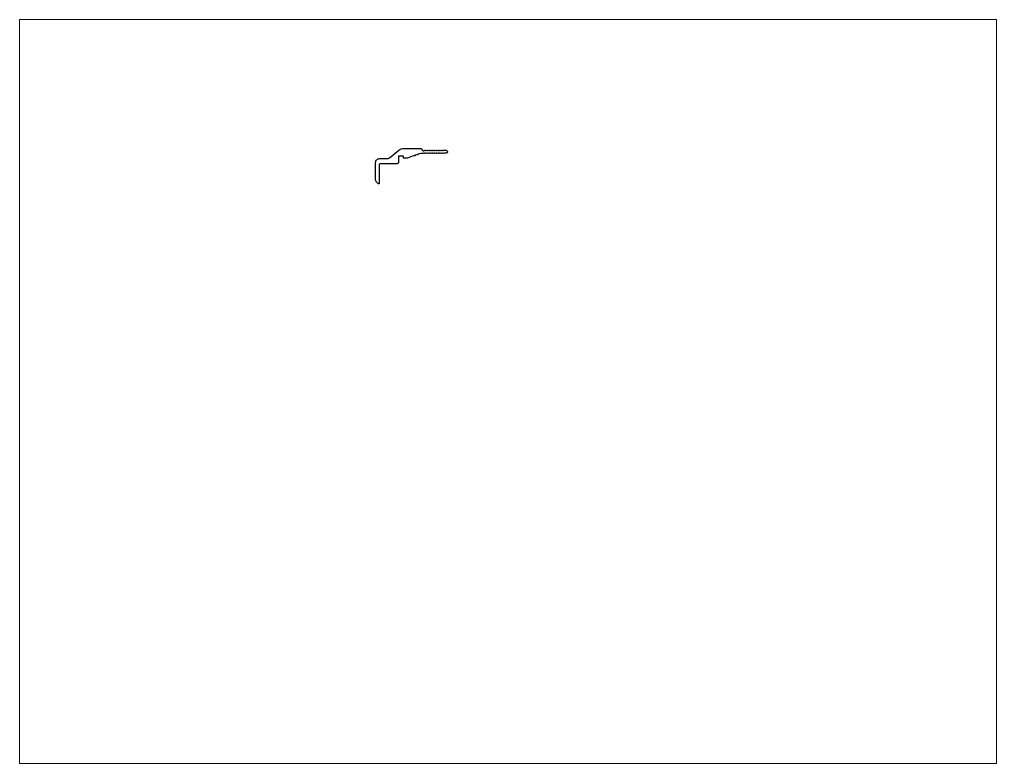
# Paper-space layout 'Layout1' of a CAD drawing. Extents: x 27 to 240, y 20 to 183.
# The model-space entities are those that its viewports show. They can reach past a viewport. Long polylines and large blocks are cut down to what shows.
import ezdxf

# ---------------------------------------------------------------- set-up
doc = ezdxf.new("R2010")
doc.units = 0
doc.header["$LTSCALE"] = 15
doc.layers.get('0').update_dxf_attribs({"linetype": 'CONTINUOUS'})
doc.layers.add('LAYER2', color=2, linetype='CONTINUOUS')

msp = doc.modelspace()

# ---------------------------------------------------------------- linework, layer by layer
at = {"layer": 'LAYER2', "color": 0}
msp.add_lwpolyline([(164, 224.3), (163.75, 224.6), (163.5, 224.3), (163.25, 224.6), (163, 224.3), (162.75, 224.6), (162.5, 224.3), (162.25, 224.6), (162, 224.3), (161.75, 224.6), (161.5, 224.3), (161.25, 224.6), (161, 224.3), (160.75, 224.6), (160.5, 224.3), (160.25, 224.6), (160, 224.3), (159.75, 224.6), (159.5, 224.3), (159.25, 224.6), (159, 224.3), (158.75, 224.6), (158.5, 224.3), (158.25, 224.6), (158, 224.3), (157.75, 224.6), (157.5, 224.3), (157.25, 224.6), (157, 224.3, 0.115255), (155.15, 224.11), (154.88, 224.01), (154.75, 223.65), (154.41, 223.84), (153.88, 223.65), (153.75, 223.28), (153.41, 223.47), (150.83, 222.53, -0.088239), (150.66, 222.5), (149.25, 222.5), (149.25, 223.3), (147.25, 223.3), (147.25, 220.8, -0.414214), (146.75, 220.3), (140.15, 220.3, 0.414214), (139.65, 219.8), (139.65, 212.46, -0.546521), (139.41, 212.31, -0.293225), (138.25, 214.13), (138.25, 220.8, -0.414214), (139.75, 222.3), (142.72, 222.3, 0.170304), (143.66, 222.63), (147.43, 225.64, -0.170304), (149.3, 226.3), (156.23, 226.3, -0.322823), (156.52, 226.09), (156.68, 225.6, 0.322823), (156.96, 225.4), (157.25, 225.4), (157.5, 225.7), (157.75, 225.4), (158, 225.7), (158.25, 225.4), (158.5, 225.7), (158.75, 225.4), (159, 225.7), (159.25, 225.4), (159.5, 225.7), (159.75, 225.4), (160, 225.7), (160.25, 225.4), (160.5, 225.7), (160.75, 225.4), (161, 225.7), (161.25, 225.4), (161.5, 225.7), (161.75, 225.4), (162, 225.7), (162.25, 225.4), (162.5, 225.7), (162.75, 225.4), (163, 225.7), (163.25, 225.4), (163.5, 225.7), (163.75, 225.4), (164, 225.7), (164.25, 225.4), (164.5, 225.7), (164.75, 225.4), (165, 225.7), (165.25, 225.6), (166.05, 225.6, -1), (166.05, 224.4), (165.25, 224.4), (165, 224.3), (164.75, 224.6), (164.5, 224.3), (164.25, 224.6)], format="xyb", close=True, dxfattribs=at)

psp = doc.layouts.get("Layout1")

# ---------------------------------------------------------------- viewports
at = {"layer": '0', "color": 0, "linetype": 'BYBLOCK', "ltscale": 0.05}
psp.add_viewport(center=(133.35, 101.6), size=(213.36, 162.56), view_center_point=(190.51, 130.3), view_height=293.8955, dxfattribs=at)

doc.saveas('drawing.dxf')
